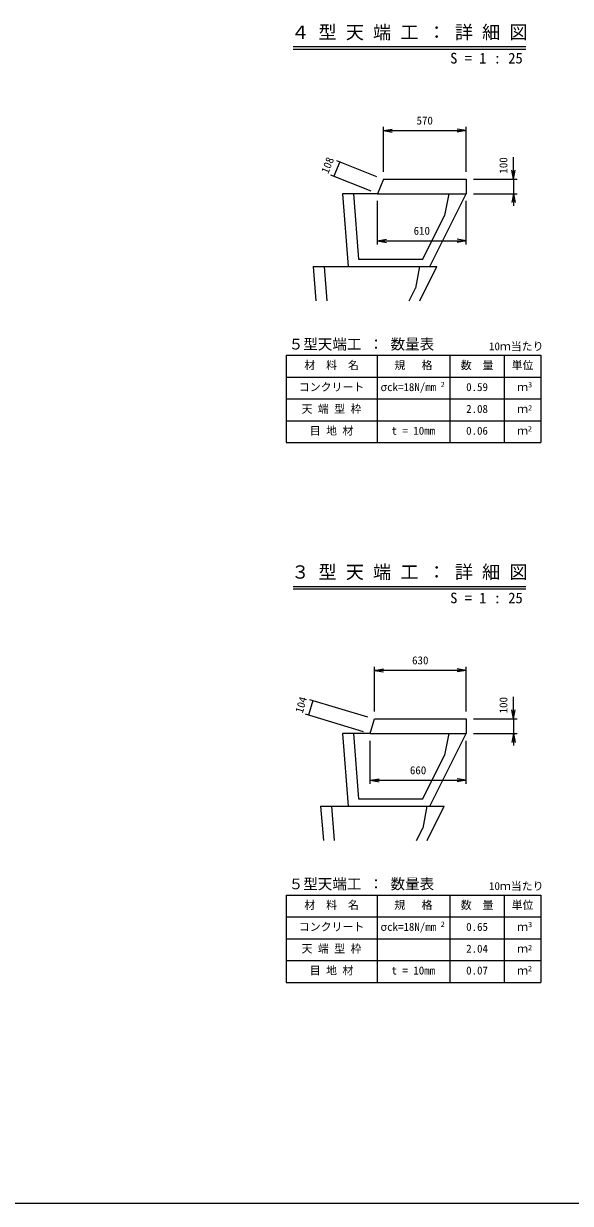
# Model space of a CAD drawing. Units: millimetres, scale not verified, with parts at other scales. Extents: x 112013 to 192013, y 25079 to 80079.
# Drawn here: x 140612 to 155644, y 25079 to 57497 of the extents above; entities that cross this region are included whole.
import ezdxf
from ezdxf.enums import TextEntityAlignment as Align

# ---------------------------------------------------------------- set-up
doc = ezdxf.new("R2010")
doc.units = ezdxf.units.MM
doc.layers.add('0_2', color=4, linetype='Continuous', lineweight=18)
doc.styles.add('ＭＳ ゴシック-5.0-0.0', font='')
doc.styles.get('ＭＳ ゴシック-5.0-0.0').set_extended_font_data('ＭＳ ゴシック-5.0-0.0')

msp = doc.modelspace()

# ---------------------------------------------------------------- linework, layer by layer
at = {"layer": '0_2'}
for p, q in [((148019.609, 56865.207), (154419.609, 56865.207)), ((148019.609, 56795.207), (154419.609, 56795.207)), ((150501.315, 53422.528), (150501.315, 54656.398)), ((150501.315, 54556.398), (150747.517, 54599.81)), ((150501.315, 54556.398), (150747.517, 54512.985)), ((150501.315, 54556.398), (152777.315, 54556.398)), ((152777.315, 54556.398), (152531.113, 54599.81)), ((152777.315, 54556.398), (152531.113, 54512.985)), ((152777.315, 53422.528), (152777.315, 54656.398)), ((154077.932, 53222.528), (154077.932, 53825.43)), ((149303.467, 53701.667), (149143.467, 53301.667)), ((149210.619, 53738.806), (150315.62, 53296.806)), ((149050.619, 53338.806), (150155.62, 52896.806)), ((152977.315, 53222.528), (154177.932, 53222.528)), ((154077.932, 53222.528), (154034.52, 53468.73)), ((154077.932, 53222.528), (154121.344, 53468.73)), ((154077.932, 53222.528), (154077.932, 52822.528)), ((149377.315, 52822.528), (149537.315, 50822.528)), ((150341.315, 52822.528), (149377.315, 52822.528)), ((149679.455, 52822.528), (149821.247, 51022.528)), ((150341.315, 51428.924), (150341.315, 52622.528)), ((151777.315, 50822.528), (152777.315, 52822.528)), ((152297.315, 52822.528), (152186.626, 52222.528)), ((152777.315, 51428.924), (152777.315, 52622.528)), ((152977.315, 52822.528), (154177.932, 52822.528)), ((154077.932, 52822.528), (154034.52, 52576.326)), ((154077.932, 52822.528), (154077.932, 52490.274)), ((154077.932, 52822.528), (154121.344, 52576.326)), ((151586.626, 51022.528), (152186.626, 52222.528)), ((150341.315, 51528.924), (150587.517, 51572.336)), ((152777.315, 51528.924), (152531.113, 51572.336)), ((150341.315, 51528.924), (150587.517, 51485.512)), ((150341.315, 51528.924), (152777.315, 51528.924)), ((152777.315, 51528.924), (152531.113, 51485.512)), ((149821.247, 51022.528), (151586.626, 51022.528)), ((148573.315, 50822.528), (151973.315, 50822.528)), ((148573.315, 50822.528), (148648.808, 49878.867)), ((148875.455, 50822.528), (148949.79, 49878.867)), ((151493.315, 50822.528), (151382.626, 50222.528)), ((151501.485, 49878.867), (151973.315, 50822.528)), ((151210.796, 49878.867), (151382.626, 50222.528)), ((147827.38, 48383.429), (154827.38, 48383.429)), ((147827.38, 48383.429), (147827.38, 45983.429)), ((150327.38, 48383.429), (150327.38, 45983.429)), ((152327.38, 48383.429), (152327.38, 45983.429)), ((153827.38, 48383.429), (153827.38, 45983.429)), ((154827.38, 48383.429), (154827.38, 45983.429)), ((147827.38, 47783.429), (154827.38, 47783.429)), ((147827.38, 47183.429), (154827.38, 47183.429)), ((147827.38, 46583.429), (154827.38, 46583.429)), ((147827.38, 45983.429), (154827.38, 45983.429)), ((148019.609, 42034.068), (154419.609, 42034.068)), ((148019.609, 41964.068), (154419.609, 41964.068)), ((150257.315, 38591.389), (150257.315, 39825.258)), ((150257.315, 39725.258), (150503.517, 39768.67)), ((150257.315, 39725.258), (150503.517, 39681.846)), ((152777.315, 39725.258), (150257.315, 39725.258)), ((152777.315, 39725.258), (152531.113, 39768.67)), ((152777.315, 39725.258), (152531.113, 39681.846)), ((152777.315, 38591.389), (152777.315, 39825.258)), ((148470.642, 38927.391), (150065.75, 38448.858)), ((154077.932, 38391.389), (154077.932, 38994.29)), ((148566.424, 38898.656), (148446.424, 38498.656)), ((154077.932, 38391.389), (154034.52, 38637.591)), ((154077.932, 38391.389), (154121.344, 38637.591)), ((148350.642, 38527.391), (149945.75, 38048.858)), ((152977.315, 38391.389), (154177.932, 38391.389)), ((154077.932, 38391.389), (154077.932, 37991.389)), ((149377.315, 37991.389), (149537.315, 35991.389)), ((150137.315, 37991.389), (149377.315, 37991.389)), ((149679.455, 37991.389), (149821.247, 36191.389)), ((151777.315, 35991.389), (152777.315, 37991.389)), ((152297.315, 37991.389), (152186.626, 37391.389)), ((152977.315, 37991.389), (154177.932, 37991.389)), ((154077.932, 37991.389), (154034.52, 37745.187)), ((154077.932, 37991.389), (154077.932, 37659.135)), ((154077.932, 37991.389), (154121.344, 37745.187)), ((150137.315, 36605.139), (150137.315, 37791.389)), ((152777.315, 36605.139), (152777.315, 37791.389)), ((151586.626, 36191.389), (152186.626, 37391.389)), ((150137.315, 36705.139), (150383.517, 36748.551)), ((150137.315, 36705.139), (150383.517, 36661.727)), ((150137.315, 36705.139), (152777.315, 36705.139)), ((152777.315, 36705.139), (152531.113, 36748.551)), ((152777.315, 36705.139), (152531.113, 36661.727)), ((148777.315, 35991.389), (148852.808, 35047.728)), ((148777.315, 35991.389), (152177.315, 35991.389)), ((149079.455, 35991.389), (149153.79, 35047.728)), ((149821.247, 36191.389), (151586.626, 36191.389)), ((151697.315, 35991.389), (151586.626, 35391.389)), ((151705.485, 35047.728), (152177.315, 35991.389)), ((151414.796, 35047.728), (151586.626, 35391.389)), ((147827.38, 33552.29), (154827.38, 33552.29)), ((147827.38, 33552.29), (147827.38, 31152.29)), ((150327.38, 33552.29), (150327.38, 31152.29)), ((152327.38, 33552.29), (152327.38, 31152.29)), ((153827.38, 33552.29), (153827.38, 31152.29)), ((154827.38, 33552.29), (154827.38, 31152.29)), ((147827.38, 32952.29), (154827.38, 32952.29)), ((147827.38, 32352.29), (154827.38, 32352.29)), ((147827.38, 31752.29), (154827.38, 31752.29)), ((147827.38, 31152.29), (154827.38, 31152.29))]:
    msp.add_line(p, q, dxfattribs=at)
at = {"layer": '0_2', "color": 2}
for p, q in [((150501.315, 53222.528), (150341.315, 52822.528)), ((150501.315, 53222.528), (152777.315, 53222.528)), ((152777.315, 53222.528), (152777.315, 52822.528)), ((150341.315, 52822.528), (152777.315, 52822.528)), ((150137.315, 37991.389), (150257.315, 38391.389)), ((150257.315, 38391.389), (152777.315, 38391.389)), ((152777.315, 38391.389), (152777.315, 37991.389)), ((150137.315, 37991.389), (152777.315, 37991.389)), ((192012.695, 25078.844), (112012.695, 25078.844))]:
    msp.add_line(p, q, dxfattribs=at)

# ---------------------------------------------------------------- texts
at = {"layer": '0_2', "color": 7, "style": 'ＭＳ ゴシック-5.0-0.0'}
for s, height, p in [('４ 型 天 端 工 ： 詳 細 図', 366.6, (147969.609, 56965.498)), ('S = 1 : 25', 293.3, (152338.696, 56311.544)), ('570', 219.9, (151414.315, 54656.398)), ('610', 219.9, (151334.315, 51628.924)), ('５型天端工 ： 数量表', 293.3, (147900.088, 48453.343)), ('10ｍ当たり', 219.9, (153407.424, 48453.343)), ('材\u3000料\u3000名', 219.9, (148328.409, 47933.427)), ('規\u3000 格', 219.9, (150803.604, 47933.427)), ('数\u3000量', 219.9, (152628.846, 47933.427)), ('単位', 219.9, (154028.877, 47933.427)), ('2', 146.6, (152078.034, 47465.021)), ('コンクリート', 219.9, (148178.409, 47333.417)), ('σck=18N/mm', 219.9, (150423.752, 47333.433)), ('0.59', 219.9, (152778.846, 47333.417)), ('ｍ', 219.9, (154179.073, 47333.417)), ('3', 146.6, (154479.237, 47456.857)), ('天 端 型 枠', 219.9, (148253.424, 46733.419)), ('2.08', 219.9, (152778.846, 46733.417)), ('2', 146.6, (154479.237, 46821.98)), ('ｍ', 219.9, (154179.002, 46733.417)), ('目 地 材', 219.9, (148478.112, 46133.576)), ('t = 10mm', 219.9, (150727.38, 46133.552)), ('0.06', 219.9, (152778.166, 46133.564)), ('ｍ', 219.9, (154178.37, 46133.572)), ('2', 146.6, (154474.331, 46246.931)), ('３ 型 天 端 工 ： 詳 細 図', 366.6, (147969.609, 42134.358)), ('S = 1 : 25', 293.3, (152338.696, 41480.405)), ('630', 219.9, (151292.315, 39825.258)), ('660', 219.9, (151232.315, 36805.139)), ('５型天端工 ： 数量表', 293.3, (147900.088, 33622.204)), ('10ｍ当たり', 219.9, (153407.424, 33622.204)), ('材\u3000料\u3000名', 219.9, (148328.409, 33102.288)), ('規\u3000 格', 219.9, (150803.604, 33102.288)), ('数\u3000量', 219.9, (152628.846, 33102.288)), ('単位', 219.9, (154028.877, 33102.288)), ('コンクリート', 219.9, (148178.409, 32502.278)), ('σck=18N/mm', 219.9, (150423.752, 32502.294)), ('2', 146.6, (152078.034, 32633.882)), ('0.65', 219.9, (152778.846, 32502.278)), ('3', 146.6, (154479.237, 32625.718)), ('ｍ', 219.9, (154179.073, 32502.278)), ('天 端 型 枠', 219.9, (148253.424, 31902.28)), ('2.04', 219.9, (152778.846, 31902.278)), ('ｍ', 219.9, (154179.002, 31902.278)), ('2', 146.6, (154479.237, 31990.841)), ('目 地 材', 219.9, (148478.112, 31302.436)), ('t = 10mm', 219.9, (150727.38, 31302.413)), ('0.07', 219.9, (152778.166, 31302.425)), ('ｍ', 219.9, (154178.37, 31302.432)), ('2', 146.6, (154474.331, 31415.792))]:
    msp.add_text(s, height=height, dxfattribs=at).set_placement(p, align=Align.BOTTOM_LEFT)
for s, rotation, p in [('108', 68.199, (149047.056, 53329.899)), ('100', 90, (153977.932, 53375.43)), ('104', 73.301, (148345.988, 38511.88)), ('100', 90, (153977.932, 38544.29))]:
    msp.add_text(s, height=219.9, rotation=rotation, dxfattribs=at).set_placement(p, align=Align.BOTTOM_LEFT)

doc.saveas('drawing.dxf')
